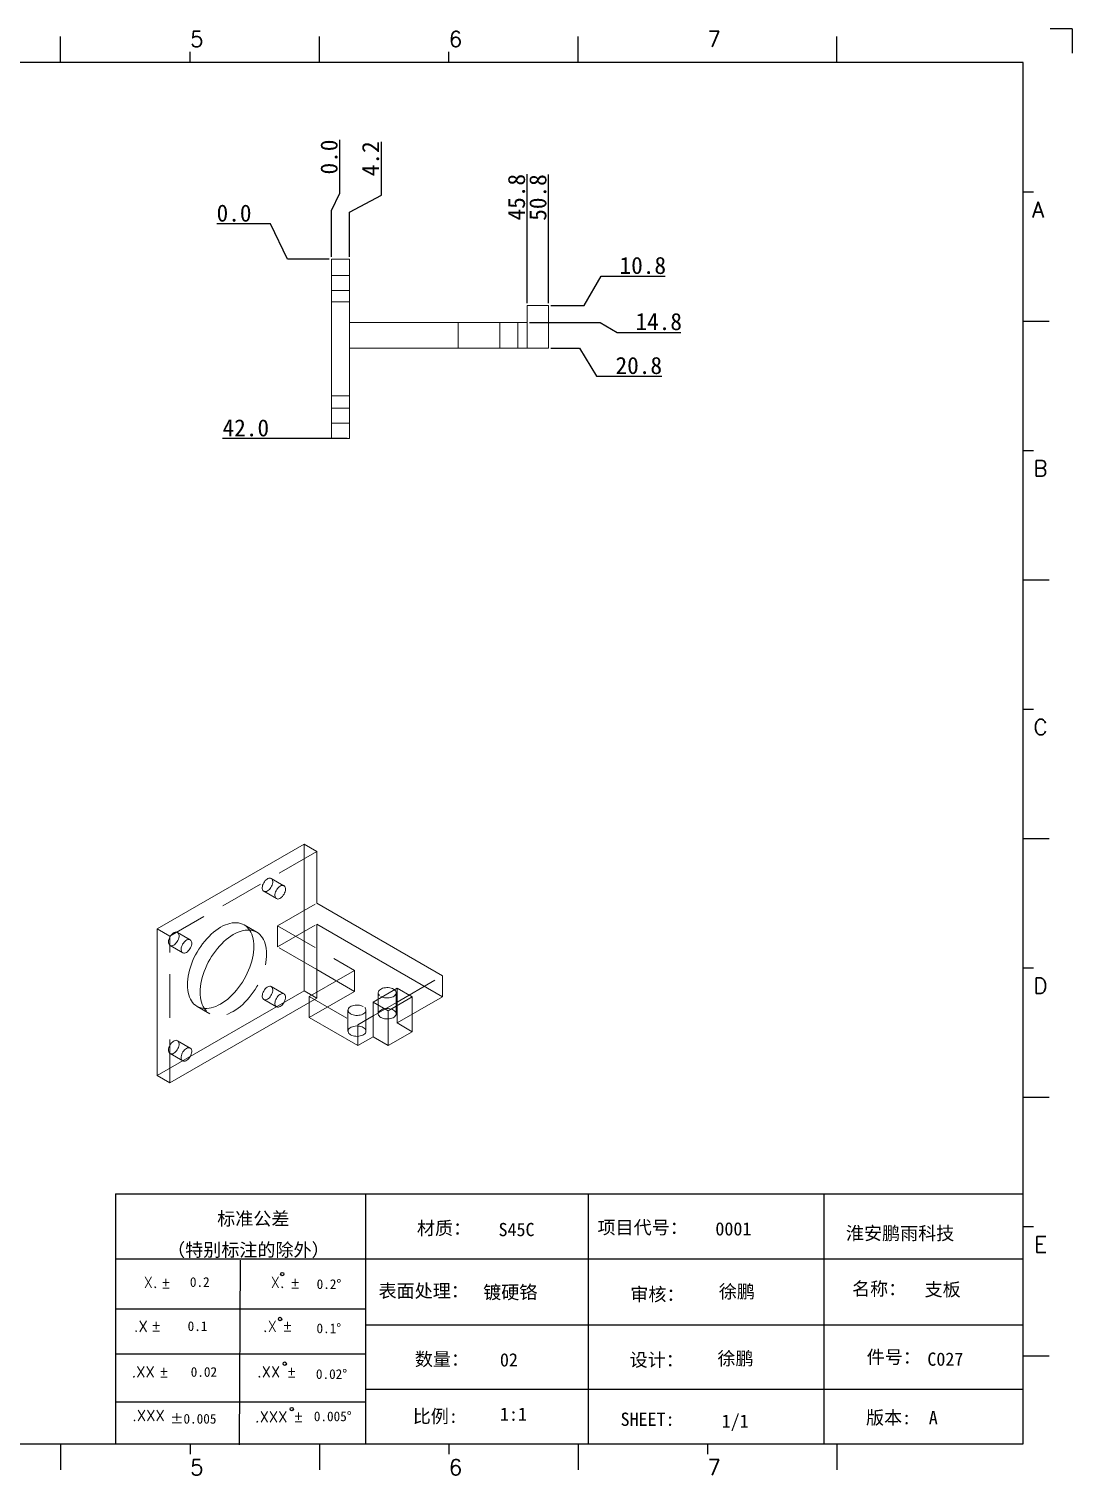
# Model space of a CAD drawing. Extents: x 83 to 30050, y -7164 to 695.
# Drawn here: x 17520 to 17763.9, y -1693.2 to -1354.9 of the extents above; entities that cross this region are included whole.
import ezdxf
from ezdxf.enums import TextEntityAlignment as Align

# ---------------------------------------------------------------- set-up
doc = ezdxf.new("R2010")
doc.units = 0
doc.header["$LTSCALE"] = 8
doc.header["$MEASUREMENT"] = 0
doc.header["$PDSIZE"] = 5
doc.linetypes.add('HIDDEN', pattern=[1.905, 1.27, -0.635])
doc.layers.get('0').update_dxf_attribs({"linetype": 'CONTINUOUS'})
doc.layers.get('Defpoints').update_dxf_attribs({"linetype": 'CONTINUOUS'})
doc.layers.add('41', color=3, linetype='CONTINUOUS')
doc.layers.add('dim', color=82, linetype='CONTINUOUS', lineweight=9)
doc.styles.add('SIMPLEX', font='SIMPLEX')
doc.styles.get("Standard").update_dxf_attribs({"font": '', "height": 4})
doc.styles.get('Standard').set_extended_font_data('SimSun')
doc.dimstyles.new('ISO-25', dxfattribs={"dimtxt": 6, "dimasz": 2.5, "dimexe": 1.25, "dimexo": 0.625, "dimtad": 1, "dimdec": 1, "dimzin": 1, "dimdsep": 46, "dimtxsty": 'Standard', "dimcen": 2.5, "dimadec": 0, "dimazin": 0, "dimtm": 1e-09, "dimtfac": 1, "dimtdec": 1, "dimtmove": 0, "dimatfit": 3, "dimfxl": 1, "dimtolj": 1, "dimtzin": 0, "dimarcsym": 0})

# ---------------------------------------------------------------- blocks, each defined once
blk = doc.blocks.new('A$C0BB32EA6')
at = {"layer": '41', "linetype": 'Continuous'}
for q in [(623.79, 437.94), (630.37, 430.59)]:
    blk.add_line((630.37, 437.94), q, dxfattribs=at)
at = {"layer": '41'}
for p, q in [((324.77, 427.84), (324.77, 435.66)), ((402.96, 427.84), (402.96, 435.66)), ((481.15, 427.84), (481.15, 435.66)), ((559.34, 427.84), (559.34, 435.66)), ((363.87, 427.84), (363.87, 430.97)), ((442.06, 427.84), (442.06, 430.97)), ((615.63, 427.84), (12.02, 427.84)), ((615.63, 10.32), (615.63, 427.84)), ((615.63, 388.75), (618.76, 388.75)), ((615.63, 349.66), (623.45, 349.66)), ((615.63, 310.56), (618.76, 310.56)), ((615.63, 271.47), (623.45, 271.47)), ((615.63, 232.37), (618.76, 232.37)), ((615.63, 193.28), (623.45, 193.28)), ((615.63, 154.18), (618.76, 154.18)), ((615.63, 115.09), (623.45, 115.09)), ((341.34, 85.85), (615.63, 85.85)), ((341.34, 85.85), (341.34, 10.32)), ((416.87, 85.85), (416.87, 10.32)), ((484.16, 85.85), (484.16, 10.32)), ((555.4, 85.7), (555.4, 10.17)), ((615.63, 76), (618.76, 76)), ((615.63, 66.14), (341.34, 66.14)), ((378.86, 10.02), (379.1, 65.84)), ((341.34, 51.12), (416.87, 51.12)), ((615.63, 46.17), (416.87, 46.17)), ((341.34, 37.5), (401.12, 37.5)), ((341.34, 37.5), (416.87, 37.5)), ((615.63, 36.9), (623.45, 36.9)), ((615.63, 26.74), (416.87, 26.74)), ((341.34, 23.05), (401.87, 23.05)), ((341.34, 23.05), (401.87, 23.05)), ((341.34, 23.05), (401.87, 23.05)), ((341.34, 23.05), (401.87, 23.05)), ((341.34, 23.05), (401.87, 23.05)), ((341.34, 23.05), (416.87, 23.05)), ((12.02, 10.32), (615.63, 10.32)), ((324.77, 10.32), (324.77, 2.5)), ((326.34, 10.32), (401.87, 10.32)), ((363.87, 10.32), (363.87, 7.19)), ((402.96, 10.32), (402.96, 2.5)), ((442.06, 10.32), (442.06, 7.19)), ((481.15, 10.32), (481.15, 2.5)), ((520.24, 10.32), (520.24, 7.19)), ((559.34, 10.32), (559.34, 2.5))]:
    blk.add_line(p, q, dxfattribs=at)
for centre in [(391.73, 61.61), (391.07, 48.04), (392.49, 34.54), (394.6, 20.83)]:
    blk.add_circle(centre, 0.516, dxfattribs=at)
at = {"layer": '41', "style": 'SIMPLEX'}
for s, height, p in [('5', 4.69, (363.87, 432.54)), ('6', 4.69, (442.06, 432.54)), ('7', 4.69, (520.24, 432.54)), ('A', 4.75, (618.27, 380.93)), ('B', 4.75, (618.72, 302.74)), ('C', 4.75, (618.72, 224.55)), ('D', 4.75, (618.72, 146.37)), ('E', 4.75, (618.95, 68.18)), ('X.', 3.284, (349.84, 57.49)), ('%%p', 3.284, (355.04, 57.36)), ('X.', 3.284, (388.21, 57.49)), ('%%p', 3.284, (394.07, 57.36)), ('.X', 3.284, (346.89, 44.16)), ('%%p', 3.284, (352.09, 44.33)), ('.X', 3.284, (385.9, 44.16)), ('%%p', 3.284, (391.76, 44.33)), ('.XX', 3.284, (346.2, 30.42)), ('%%p', 3.284, (354.44, 30.46)), ('.XX', 3.284, (384.11, 30.42)), ('%%p', 3.284, (393.01, 30.46)), ('.XXX', 3.284, (383.48, 16.83)), ('%%p', 3.284, (395.11, 16.95)), ('5', 4.69, (363.87, 0.87)), ('6', 4.69, (442.06, 0.87)), ('7', 4.69, (520.24, 0.87))]:
    blk.add_text(s, height=height, dxfattribs=at).set_placement(p)
at = {"layer": '41', "linetype": 'Continuous'}
for s, p in [('标准公差', (372.08, 76.36)), ('材质：', (432.42, 73.5)), ('项目代号：', (486.99, 73.71)), ('淮安鹏雨科技', (562.04, 71.96)), ('（特别标注的除外）', (356.94, 66.94)), ('表面处理：', (420.83, 54.55)), ('审核：', (496.9, 53.5)), ('名称：', (563.9, 55.18)), ('数量：', (431.79, 33.91)), ('设计：', (496.69, 33.7)), ('件号：', (568.32, 34.55)), ('比例:', (431.16, 16.65)), ('SHEET:', (493.95, 15.75)), ('1/1', (524.5, 15.18)), ('版本:', (568.11, 16.23))]:
    blk.add_text(s, height=4, dxfattribs=at).set_placement(p)
at = {"layer": '41'}
for s, p in [('0.2', (363.82, 57.75)), ('0.2%%D', (402.12, 57.11)), ('0.1', (363.14, 44.41)), ('0.1%%D', (402.07, 43.76)), ('0.02', (364.07, 30.58)), ('0.02%%D', (401.9, 29.93)), ('0.005%%D', (401.27, 17.16))]:
    blk.add_text(s, height=2.929, dxfattribs=at).set_placement(p)
at = {"layer": '41', "style": 'SIMPLEX'}
blk.add_text('.XXX', height=3.284, dxfattribs=at).set_placement((351.31, 18.87), align=Align.MIDDLE_CENTER)
at = {"layer": '41'}
blk.add_text('%%P0.005', height=2.929, dxfattribs=at).set_placement((364.87, 17.89), align=Align.MIDDLE_CENTER)
at = {"layer": '41', "linetype": 'Continuous'}
for tag, p in [('材质', (457.07, 73.08)), ('代号', (522.6, 73.29)), ('表面处理', (452.44, 54.13)), ('审核', (523.65, 54.34)), ('名称', (585.81, 54.97)), ('数量', (457.5, 33.7)), ('设计', (523.23, 34.13)), ('件号', (586.65, 33.91)), ('比例', (457.5, 17.28)), ('版本', (587.08, 16.23))]:
    blk.add_attdef(tag, p, '', height=4, dxfattribs=at)
blk = doc.blocks.new('*D780')
at = {"layer": 'Defpoints', "color": 0}
for p in [(17572.41, -1400.49), (17590.69, -1408.73), (17590.69, -1408.73)]:
    blk.add_point(p, dxfattribs=at)
at = {"layer": 'dim', "color": 0, "lineweight": -2}
for p, q in [((17576.41, -1400.49), (17563.93, -1400.49)), ((17580.41, -1408.73), (17576.41, -1400.49)), ((17590.19, -1408.73), (17580.41, -1408.73))]:
    blk.add_line(p, q, dxfattribs=at)
at = {"layer": 'dim', "color": 0, "insert": (17567.92, -1397.99), "char_height": 4, "attachment_point": 5}
blk.add_mtext('\\A1;0.0', dxfattribs=at)
blk = doc.blocks.new('*D781')
at = {"layer": 'Defpoints', "color": 0}
for p in [(17590.69, -1408.73), (17657.81, -1412.73), (17641.49, -1419.56)]:
    blk.add_point(p, dxfattribs=at)
at = {"layer": 'dim', "color": 0, "lineweight": -2}
for p, q in [((17649.81, -1419.56), (17653.81, -1412.73)), ((17653.81, -1412.73), (17668.71, -1412.73)), ((17641.99, -1419.56), (17649.81, -1419.56))]:
    blk.add_line(p, q, dxfattribs=at)
at = {"layer": 'dim', "color": 0, "insert": (17663.51, -1410.23), "char_height": 4, "attachment_point": 5}
blk.add_mtext('\\A1;10.8', dxfattribs=at)
blk = doc.blocks.new('*D782')
at = {"layer": 'Defpoints', "color": 0}
for p in [(17590.69, -1408.73), (17636.49, -1423.56), (17661.53, -1425.87)]:
    blk.add_point(p, dxfattribs=at)
at = {"layer": 'dim', "color": 0, "lineweight": -2}
for p, q in [((17636.99, -1423.56), (17653.53, -1423.56)), ((17653.53, -1423.56), (17657.53, -1425.87)), ((17657.53, -1425.87), (17672.43, -1425.87))]:
    blk.add_line(p, q, dxfattribs=at)
at = {"layer": 'dim', "color": 0, "insert": (17667.23, -1423.37), "char_height": 4, "attachment_point": 5}
blk.add_mtext('\\A1;14.8', dxfattribs=at)
blk = doc.blocks.new('*D783')
at = {"layer": 'Defpoints', "color": 0}
for p in [(17590.69, -1408.73), (17641.49, -1429.56), (17656.69, -1436.14)]:
    blk.add_point(p, dxfattribs=at)
at = {"layer": 'dim', "color": 0, "lineweight": -2}
for p, q in [((17641.99, -1429.56), (17648.69, -1429.56)), ((17648.69, -1429.56), (17652.69, -1436.14)), ((17652.69, -1436.14), (17667.95, -1436.14))]:
    blk.add_line(p, q, dxfattribs=at)
at = {"layer": 'dim', "color": 0, "insert": (17662.57, -1433.64), "char_height": 4, "attachment_point": 5}
blk.add_mtext('\\A1;20.8', dxfattribs=at)
blk = doc.blocks.new('*D784')
at = {"layer": 'Defpoints', "color": 0}
for p in [(17590.69, -1408.73), (17576.61, -1450.73), (17594.89, -1450.73)]:
    blk.add_point(p, dxfattribs=at)
at = {"layer": 'dim', "color": 0, "lineweight": -2}
blk.add_line((17594.39, -1450.73), (17565.22, -1450.73), dxfattribs=at)
at = {"layer": 'dim', "color": 0, "insert": (17570.67, -1448.23), "char_height": 4, "attachment_point": 5}
blk.add_mtext('\\A1;42.0', dxfattribs=at)
blk = doc.blocks.new('*D785')
at = {"layer": 'Defpoints', "color": 0}
for p in [(17592.65, -1389.34), (17590.69, -1408.73), (17590.69, -1408.73)]:
    blk.add_point(p, dxfattribs=at)
at = {"layer": 'dim', "color": 0, "lineweight": -2}
for p, q in [((17592.65, -1393.34), (17592.65, -1380.86)), ((17590.69, -1397.34), (17592.65, -1393.34)), ((17590.69, -1408.23), (17590.69, -1397.34))]:
    blk.add_line(p, q, dxfattribs=at)
at = {"layer": 'dim', "color": 0, "insert": (17590.15, -1384.85), "char_height": 4, "attachment_point": 5, "rotation": 90}
blk.add_mtext('\\A1;0.0', dxfattribs=at)
blk = doc.blocks.new('*D786')
at = {"layer": 'Defpoints', "color": 0}
for p in [(17602.37, -1389.75), (17590.69, -1408.73), (17594.89, -1408.73)]:
    blk.add_point(p, dxfattribs=at)
at = {"layer": 'dim', "color": 0, "lineweight": -2}
for p, q in [((17602.37, -1393.75), (17602.37, -1381.27)), ((17594.89, -1397.75), (17602.37, -1393.75)), ((17594.89, -1408.23), (17594.89, -1397.75))]:
    blk.add_line(p, q, dxfattribs=at)
at = {"layer": 'dim', "color": 0, "insert": (17599.87, -1385.26), "char_height": 4, "attachment_point": 5, "rotation": 90}
blk.add_mtext('\\A1;4.2', dxfattribs=at)
blk = doc.blocks.new('*D787')
at = {"layer": 'Defpoints', "color": 0}
for p in [(17636.49, -1400.17), (17590.69, -1408.73), (17636.49, -1419.56)]:
    blk.add_point(p, dxfattribs=at)
at = {"layer": 'dim', "color": 0, "lineweight": -2}
blk.add_line((17636.49, -1419.06), (17636.49, -1388.83), dxfattribs=at)
at = {"layer": 'dim', "color": 0, "insert": (17633.99, -1394.25), "char_height": 4, "attachment_point": 5, "rotation": 90}
blk.add_mtext('\\A1;45.8', dxfattribs=at)
blk = doc.blocks.new('*D788')
at = {"layer": 'Defpoints', "color": 0}
for p in [(17641.49, -1400.17), (17590.69, -1408.73), (17641.49, -1419.56)]:
    blk.add_point(p, dxfattribs=at)
at = {"layer": 'dim', "color": 0, "lineweight": -2}
blk.add_line((17641.49, -1419.06), (17641.49, -1388.96), dxfattribs=at)
at = {"layer": 'dim', "color": 0, "insert": (17638.99, -1394.32), "char_height": 4, "attachment_point": 5, "rotation": 90}
blk.add_mtext('\\A1;50.8', dxfattribs=at)

msp = doc.modelspace()

# ---------------------------------------------------------------- linework, layer by layer
at = {"color": 7, "linetype": 'Continuous', "lineweight": 15}
for p, q in [((17594.887, -1408.725), (17590.687, -1408.725)), ((17590.687, -1450.725), (17590.687, -1408.725)), ((17594.887, -1423.555), (17594.887, -1408.725)), ((17641.487, -1419.555), (17636.487, -1419.555)), ((17636.487, -1419.555), (17636.487, -1423.555)), ((17641.487, -1419.555), (17641.487, -1429.555)), ((17636.487, -1423.555), (17594.887, -1423.555)), ((17636.487, -1429.555), (17636.487, -1423.555)), ((17594.887, -1450.725), (17594.887, -1429.555)), ((17594.887, -1429.555), (17636.487, -1429.555)), ((17641.487, -1429.555), (17636.487, -1429.555)), ((17594.887, -1450.725), (17590.687, -1450.725)), ((17584.295, -1545.583), (17549.932, -1565.421)), ((17584.295, -1579.878), (17584.295, -1545.583)), ((17587.265, -1547.298), (17584.295, -1545.583)), ((17587.265, -1559.407), (17587.265, -1547.298)), ((17616.681, -1576.388), (17587.265, -1559.407)), ((17549.932, -1599.715), (17549.932, -1565.421)), ((17587.265, -1564.306), (17616.681, -1581.287)), ((17587.265, -1581.592), (17587.265, -1564.306)), ((17596.09, -1580.014), (17587.265, -1574.919)), ((17591.847, -1577.564), (17587.265, -1580.209)), ((17616.681, -1581.287), (17616.681, -1576.388)), ((17549.932, -1599.715), (17584.295, -1579.878)), ((17552.902, -1601.43), (17587.265, -1581.592)), ((17587.265, -1581.592), (17584.295, -1579.878)), ((17585.484, -1586.137), (17596.09, -1580.014)), ((17585.484, -1582.621), (17585.484, -1586.137)), ((17606.074, -1587.41), (17616.681, -1581.287)), ((17585.484, -1586.137), (17596.882, -1592.717)), ((17609.61, -1585.369), (17609.61, -1589.451)), ((17609.61, -1589.451), (17603.953, -1592.717)), ((17609.61, -1589.451), (17606.074, -1587.41)), ((17596.882, -1592.717), (17600.417, -1590.676)), ((17603.953, -1592.717), (17600.417, -1590.676)), ((17552.902, -1601.43), (17549.932, -1599.715))]:
    msp.add_line(p, q, dxfattribs=at)
at = {"color": 7, "linetype": 'HIDDEN', "lineweight": 0}
for p, q in [((17594.887, -1412.581), (17590.687, -1412.581)), ((17590.687, -1416.081), (17594.887, -1416.081)), ((17594.887, -1418.725), (17590.687, -1418.725)), ((17594.887, -1423.555), (17594.887, -1429.555)), ((17620.368, -1423.555), (17620.368, -1429.555)), ((17630.082, -1423.555), (17630.082, -1429.555)), ((17634.282, -1429.555), (17634.282, -1423.555)), ((17590.687, -1440.725), (17594.887, -1440.725)), ((17594.887, -1443.581), (17590.687, -1443.581)), ((17590.687, -1447.081), (17594.887, -1447.081)), ((17587.265, -1547.298), (17552.902, -1567.135)), ((17579.586, -1555.298), (17576.616, -1553.584)), ((17574.866, -1556.615), (17577.836, -1558.329)), ((17578.073, -1564.714), (17587.265, -1559.407)), ((17549.932, -1565.421), (17552.902, -1567.135)), ((17573.248, -1566.185), (17570.279, -1564.47)), ((17578.073, -1569.613), (17587.265, -1564.306)), ((17578.073, -1564.714), (17596.09, -1575.115)), ((17578.073, -1564.714), (17578.073, -1569.613)), ((17552.902, -1601.43), (17552.902, -1567.135)), ((17552.946, -1569.269), (17555.915, -1570.983)), ((17557.665, -1567.952), (17554.695, -1566.238)), ((17587.265, -1574.919), (17578.073, -1569.613)), ((17596.09, -1575.115), (17591.847, -1577.564)), ((17596.09, -1575.115), (17596.09, -1580.014)), ((17579.586, -1580.611), (17576.616, -1578.896)), ((17600.417, -1582.511), (17606.074, -1579.245)), ((17606.074, -1582.511), (17616.681, -1576.388)), ((17609.61, -1581.286), (17606.074, -1579.245)), ((17606.074, -1579.245), (17606.074, -1582.511)), ((17574.866, -1581.927), (17577.836, -1583.642)), ((17587.265, -1580.209), (17585.484, -1581.238)), ((17585.484, -1581.238), (17585.484, -1582.621)), ((17585.484, -1581.238), (17596.882, -1587.818)), ((17600.417, -1585.777), (17600.417, -1582.511)), ((17600.417, -1585.777), (17606.074, -1582.511)), ((17603.953, -1584.552), (17600.417, -1582.511)), ((17601.637, -1580.346), (17601.637, -1585.245)), ((17603.953, -1584.552), (17609.61, -1581.286)), ((17605.837, -1585.245), (17605.837, -1580.346)), ((17606.074, -1582.511), (17606.074, -1587.41)), ((17609.61, -1581.286), (17609.61, -1585.369)), ((17559.279, -1583.523), (17562.249, -1585.238)), ((17594.566, -1584.428), (17594.566, -1589.327)), ((17596.882, -1587.818), (17600.417, -1585.777)), ((17598.766, -1589.327), (17598.766, -1584.428)), ((17600.417, -1590.676), (17600.417, -1585.777)), ((17603.953, -1592.717), (17603.953, -1584.552)), ((17596.882, -1592.717), (17596.882, -1587.818)), ((17557.665, -1593.265), (17554.695, -1591.551)), ((17552.946, -1594.582), (17555.915, -1596.296))]:
    msp.add_line(p, q, dxfattribs=at)
at = {"color": 7, "linetype": 'Continuous', "lineweight": 15, "flags": 128}
for points in [[(17575.741, -1556.528), (17575.962, -1556.378), (17576.176, -1556.186), (17576.376, -1555.959), (17576.555, -1555.705), (17576.708, -1555.432), (17576.831, -1555.147), (17576.918, -1554.861), (17576.967, -1554.583), (17576.977, -1554.321), (17576.947, -1554.085), (17576.879, -1553.881), (17576.774, -1553.716), (17576.635, -1553.595), (17576.468, -1553.523), (17576.278, -1553.502), (17576.07, -1553.532), (17575.852, -1553.612), (17575.63, -1553.74), (17575.412, -1553.912), (17575.204, -1554.122), (17575.014, -1554.363), (17574.846, -1554.628), (17574.708, -1554.908), (17574.603, -1555.194), (17574.534, -1555.478), (17574.505, -1555.749), (17574.515, -1555.999), (17574.564, -1556.22), (17574.651, -1556.405), (17574.773, -1556.549), (17574.927, -1556.645), (17575.106, -1556.692), (17575.306, -1556.688), (17575.52, -1556.633), (17575.741, -1556.528)], [(17553.821, -1569.182), (17554.042, -1569.032), (17554.255, -1568.84), (17554.455, -1568.614), (17554.635, -1568.36), (17554.788, -1568.086), (17554.91, -1567.801), (17554.997, -1567.516), (17555.047, -1567.237), (17555.057, -1566.976), (17555.027, -1566.739), (17554.958, -1566.535), (17554.853, -1566.37), (17554.715, -1566.25), (17554.548, -1566.177), (17554.357, -1566.156), (17554.15, -1566.186), (17553.931, -1566.266), (17553.71, -1566.394), (17553.491, -1566.566), (17553.284, -1566.776), (17553.093, -1567.017), (17552.926, -1567.282), (17552.788, -1567.562), (17552.683, -1567.849), (17552.614, -1568.132), (17552.584, -1568.403), (17552.594, -1568.653), (17552.644, -1568.874), (17552.731, -1569.06), (17552.853, -1569.203), (17553.006, -1569.3), (17553.186, -1569.346), (17553.386, -1569.342), (17553.6, -1569.287), (17553.821, -1569.182)], [(17564.779, -1582.979), (17565.334, -1582.636), (17565.886, -1582.248), (17566.432, -1581.819), (17566.97, -1581.35), (17567.497, -1580.843), (17568.01, -1580.302), (17568.507, -1579.728), (17568.984, -1579.125), (17569.44, -1578.496), (17569.873, -1577.845), (17570.279, -1577.173), (17570.657, -1576.485), (17571.006, -1575.785), (17571.322, -1575.075), (17571.606, -1574.36), (17571.854, -1573.644), (17572.067, -1572.929), (17572.242, -1572.219), (17572.379, -1571.519), (17572.478, -1570.831), (17572.537, -1570.159), (17572.557, -1569.507), (17572.537, -1568.877), (17572.478, -1568.274), (17572.379, -1567.7), (17572.242, -1567.158), (17572.067, -1566.651), (17571.854, -1566.181), (17571.606, -1565.751), (17571.322, -1565.363), (17571.006, -1565.02), (17570.657, -1564.721), (17570.279, -1564.471), (17569.873, -1564.268), (17569.44, -1564.116), (17568.984, -1564.013), (17568.507, -1563.962), (17568.01, -1563.961), (17567.497, -1564.012), (17566.97, -1564.114), (17566.432, -1564.266), (17565.886, -1564.467), (17565.334, -1564.717), (17564.779, -1565.015), (17564.224, -1565.358), (17563.672, -1565.745), (17563.126, -1566.175), (17562.588, -1566.644), (17562.061, -1567.15), (17561.548, -1567.692), (17561.051, -1568.266), (17560.574, -1568.868), (17560.118, -1569.497), (17559.685, -1570.149), (17559.279, -1570.821), (17558.901, -1571.508), (17558.552, -1572.209), (17558.236, -1572.918), (17557.952, -1573.633), (17557.704, -1574.35), (17557.491, -1575.065), (17557.316, -1575.775), (17557.179, -1576.475), (17557.08, -1577.163), (17557.021, -1577.835), (17557.001, -1578.487), (17557.021, -1579.116), (17557.08, -1579.72), (17557.179, -1580.294), (17557.316, -1580.836), (17557.491, -1581.343), (17557.704, -1581.813), (17557.952, -1582.242), (17558.236, -1582.63), (17558.552, -1582.974), (17558.901, -1583.272), (17559.279, -1583.523), (17559.685, -1583.725), (17560.118, -1583.878), (17560.574, -1583.981), (17561.051, -1584.032), (17561.548, -1584.032), (17562.061, -1583.982), (17562.588, -1583.88), (17563.126, -1583.728), (17563.672, -1583.526), (17564.224, -1583.276), (17564.779, -1582.979)], [(17560.969, -1584.027), (17560.922, -1583.957), (17560.674, -1583.527), (17560.461, -1583.057), (17560.286, -1582.55), (17560.148, -1582.008), (17560.05, -1581.434), (17559.991, -1580.831), (17559.971, -1580.202), (17559.991, -1579.549), (17560.05, -1578.878), (17560.148, -1578.19), (17560.286, -1577.489), (17560.461, -1576.78), (17560.674, -1576.065), (17560.922, -1575.348), (17561.205, -1574.633), (17561.522, -1573.923), (17561.871, -1573.223), (17562.249, -1572.535), (17562.655, -1571.864), (17563.088, -1571.212), (17563.544, -1570.583), (17564.021, -1569.98), (17564.518, -1569.406), (17565.031, -1568.865), (17565.558, -1568.358), (17566.096, -1567.889), (17566.642, -1567.46), (17567.194, -1567.073), (17567.749, -1566.729)], [(17575.741, -1581.841), (17575.962, -1581.69), (17576.176, -1581.499), (17576.376, -1581.272), (17576.555, -1581.018), (17576.708, -1580.744), (17576.831, -1580.46), (17576.918, -1580.174), (17576.967, -1579.896), (17576.977, -1579.634), (17576.947, -1579.397), (17576.879, -1579.193), (17576.774, -1579.028), (17576.635, -1578.908), (17576.468, -1578.836), (17576.278, -1578.814), (17576.07, -1578.844), (17575.852, -1578.925), (17575.63, -1579.053), (17575.412, -1579.224), (17575.204, -1579.434), (17575.014, -1579.676), (17574.846, -1579.941), (17574.708, -1580.221), (17574.603, -1580.507), (17574.534, -1580.79), (17574.505, -1581.061), (17574.515, -1581.312), (17574.564, -1581.533), (17574.651, -1581.718), (17574.773, -1581.861), (17574.927, -1581.958), (17575.106, -1582.005), (17575.306, -1582.001), (17575.52, -1581.945), (17575.741, -1581.841)], [(17602.253, -1586.102), (17602.517, -1586.232), (17602.815, -1586.334), (17603.138, -1586.407), (17603.478, -1586.448), (17603.824, -1586.456), (17604.168, -1586.432), (17604.501, -1586.375), (17604.812, -1586.287), (17605.095, -1586.17), (17605.34, -1586.029), (17605.541, -1585.866), (17605.694, -1585.686), (17605.793, -1585.494), (17605.836, -1585.295), (17605.821, -1585.095), (17605.75, -1584.899), (17605.624, -1584.713), (17605.447, -1584.541), (17605.222, -1584.388), (17604.958, -1584.259), (17604.66, -1584.156), (17604.337, -1584.083), (17603.997, -1584.042), (17603.651, -1584.034), (17603.307, -1584.059), (17602.974, -1584.116), (17602.662, -1584.204), (17602.38, -1584.32), (17602.135, -1584.462), (17601.933, -1584.625), (17601.781, -1584.804), (17601.682, -1584.996), (17601.639, -1585.195), (17601.654, -1585.395), (17601.725, -1585.591), (17601.851, -1585.778), (17602.028, -1585.95), (17602.253, -1586.102)], [(17598.151, -1588.47), (17597.887, -1588.341), (17597.589, -1588.238), (17597.266, -1588.165), (17596.926, -1588.124), (17596.58, -1588.116), (17596.235, -1588.141), (17595.903, -1588.198), (17595.591, -1588.286), (17595.309, -1588.402), (17595.064, -1588.544), (17594.862, -1588.707), (17594.71, -1588.886), (17594.611, -1589.078), (17594.568, -1589.277), (17594.583, -1589.477), (17594.654, -1589.673), (17594.78, -1589.86), (17594.957, -1590.032), (17595.181, -1590.184), (17595.446, -1590.314), (17595.744, -1590.416), (17596.067, -1590.489), (17596.407, -1590.53), (17596.753, -1590.538), (17597.097, -1590.514), (17597.43, -1590.457), (17597.741, -1590.369), (17598.024, -1590.252), (17598.269, -1590.111), (17598.47, -1589.948), (17598.623, -1589.768), (17598.722, -1589.576), (17598.765, -1589.377), (17598.75, -1589.177), (17598.679, -1588.981), (17598.553, -1588.795), (17598.375, -1588.623), (17598.151, -1588.47)], [(17553.821, -1594.495), (17554.042, -1594.345), (17554.255, -1594.153), (17554.455, -1593.926), (17554.635, -1593.672), (17554.788, -1593.399), (17554.91, -1593.114), (17554.997, -1592.828), (17555.047, -1592.55), (17555.057, -1592.288), (17555.027, -1592.052), (17554.958, -1591.848), (17554.853, -1591.683), (17554.715, -1591.562), (17554.548, -1591.49), (17554.357, -1591.469), (17554.15, -1591.499), (17553.931, -1591.579), (17553.71, -1591.707), (17553.491, -1591.879), (17553.284, -1592.089), (17553.093, -1592.33), (17552.926, -1592.595), (17552.788, -1592.875), (17552.683, -1593.161), (17552.614, -1593.445), (17552.584, -1593.716), (17552.594, -1593.966), (17552.644, -1594.187), (17552.731, -1594.372), (17552.853, -1594.516), (17553.006, -1594.612), (17553.186, -1594.659), (17553.386, -1594.655), (17553.6, -1594.6), (17553.821, -1594.495)]]:
    msp.add_lwpolyline(points, dxfattribs=at)
at = {"color": 7, "linetype": 'HIDDEN', "lineweight": 0, "flags": 128}
for points in [[(17578.711, -1555.385), (17578.932, -1555.28), (17579.146, -1555.225), (17579.345, -1555.22), (17579.525, -1555.267), (17579.678, -1555.364), (17579.8, -1555.507), (17579.888, -1555.693), (17579.937, -1555.914), (17579.947, -1556.164), (17579.917, -1556.435), (17579.849, -1556.718), (17579.743, -1557.005), (17579.605, -1557.285), (17579.438, -1557.55), (17579.248, -1557.791), (17579.04, -1558.001), (17578.822, -1558.173), (17578.6, -1558.301), (17578.382, -1558.381), (17578.174, -1558.411), (17577.983, -1558.389), (17577.816, -1558.317), (17577.678, -1558.197), (17577.573, -1558.032), (17577.504, -1557.828), (17577.475, -1557.591), (17577.484, -1557.33), (17577.534, -1557.051), (17577.621, -1556.765), (17577.743, -1556.481), (17577.897, -1556.207), (17578.076, -1555.953), (17578.276, -1555.727), (17578.49, -1555.535), (17578.711, -1555.385)], [(17571.559, -1565.681), (17571.954, -1565.728), (17572.41, -1565.83), (17572.843, -1565.983), (17573.249, -1566.185), (17573.627, -1566.436), (17573.976, -1566.734), (17574.292, -1567.078), (17574.576, -1567.466), (17574.824, -1567.896), (17575.037, -1568.365), (17575.212, -1568.872), (17575.349, -1569.414), (17575.448, -1569.989), (17575.507, -1570.592), (17575.527, -1571.221), (17575.507, -1571.873), (17575.448, -1572.545), (17575.349, -1573.233), (17575.212, -1573.933), (17575.037, -1574.643), (17574.824, -1575.358), (17574.576, -1576.075), (17574.292, -1576.79), (17573.976, -1577.499), (17573.627, -1578.2), (17573.249, -1578.887), (17572.843, -1579.559), (17572.41, -1580.211), (17571.954, -1580.84), (17571.477, -1581.443), (17570.98, -1582.016), (17570.467, -1582.558), (17569.94, -1583.064), (17569.402, -1583.534), (17568.856, -1583.963), (17568.304, -1584.35), (17567.749, -1584.693), (17567.194, -1584.991), (17566.642, -1585.241), (17566.096, -1585.442), (17565.558, -1585.595), (17565.031, -1585.696), (17564.518, -1585.747), (17564.021, -1585.747), (17563.544, -1585.695), (17563.088, -1585.593), (17562.655, -1585.44), (17562.249, -1585.238), (17561.871, -1584.987), (17561.522, -1584.689), (17561.205, -1584.345), (17560.969, -1584.027)], [(17556.79, -1570.897), (17556.569, -1571.001), (17556.356, -1571.057), (17556.156, -1571.061), (17555.976, -1571.014), (17555.823, -1570.917), (17555.701, -1570.774), (17555.614, -1570.589), (17555.564, -1570.368), (17555.554, -1570.117), (17555.584, -1569.846), (17555.653, -1569.563), (17555.758, -1569.277), (17555.896, -1568.997), (17556.063, -1568.732), (17556.254, -1568.49), (17556.461, -1568.28), (17556.679, -1568.109), (17556.901, -1567.981), (17557.12, -1567.9), (17557.327, -1567.87), (17557.518, -1567.892), (17557.685, -1567.964), (17557.823, -1568.084), (17557.928, -1568.249), (17557.997, -1568.453), (17558.027, -1568.69), (17558.017, -1568.952), (17557.967, -1569.23), (17557.88, -1569.516), (17557.758, -1569.8), (17557.605, -1570.074), (17557.425, -1570.328), (17557.225, -1570.555), (17557.011, -1570.746), (17556.79, -1570.897)], [(17602.253, -1581.203), (17602.517, -1581.333), (17602.815, -1581.435), (17603.138, -1581.508), (17603.478, -1581.549), (17603.824, -1581.557), (17604.168, -1581.532), (17604.501, -1581.475), (17604.812, -1581.387), (17605.095, -1581.271), (17605.34, -1581.129), (17605.541, -1580.966), (17605.694, -1580.787), (17605.793, -1580.595), (17605.836, -1580.396), (17605.821, -1580.196), (17605.75, -1580), (17605.624, -1579.813), (17605.447, -1579.641), (17605.222, -1579.489), (17604.958, -1579.359), (17604.66, -1579.257), (17604.337, -1579.184), (17603.997, -1579.143), (17603.651, -1579.135), (17603.307, -1579.159), (17602.974, -1579.217), (17602.662, -1579.304), (17602.38, -1579.421), (17602.135, -1579.562), (17601.933, -1579.725), (17601.781, -1579.905), (17601.682, -1580.097), (17601.639, -1580.296), (17601.654, -1580.496), (17601.725, -1580.692), (17601.851, -1580.878), (17602.028, -1581.05), (17602.253, -1581.203)], [(17578.711, -1583.555), (17578.49, -1583.66), (17578.276, -1583.715), (17578.076, -1583.719), (17577.897, -1583.672), (17577.743, -1583.576), (17577.621, -1583.433), (17577.534, -1583.247), (17577.484, -1583.026), (17577.475, -1582.776), (17577.504, -1582.505), (17577.573, -1582.222), (17577.678, -1581.935), (17577.816, -1581.655), (17577.983, -1581.39), (17578.174, -1581.149), (17578.382, -1580.939), (17578.6, -1580.767), (17578.822, -1580.639), (17579.04, -1580.559), (17579.248, -1580.529), (17579.438, -1580.55), (17579.605, -1580.622), (17579.743, -1580.743), (17579.849, -1580.908), (17579.917, -1581.112), (17579.947, -1581.349), (17579.937, -1581.61), (17579.888, -1581.888), (17579.8, -1582.174), (17579.678, -1582.459), (17579.525, -1582.732), (17579.345, -1582.987), (17579.146, -1583.213), (17578.932, -1583.405), (17578.711, -1583.555)], [(17598.151, -1583.571), (17597.887, -1583.441), (17597.589, -1583.339), (17597.266, -1583.266), (17596.926, -1583.225), (17596.58, -1583.217), (17596.235, -1583.241), (17595.903, -1583.299), (17595.591, -1583.387), (17595.309, -1583.503), (17595.064, -1583.644), (17594.862, -1583.807), (17594.71, -1583.987), (17594.611, -1584.179), (17594.568, -1584.378), (17594.583, -1584.578), (17594.654, -1584.774), (17594.78, -1584.96), (17594.957, -1585.132), (17595.181, -1585.285), (17595.446, -1585.415), (17595.744, -1585.517), (17596.067, -1585.59), (17596.407, -1585.631), (17596.753, -1585.639), (17597.097, -1585.614), (17597.43, -1585.557), (17597.741, -1585.469), (17598.024, -1585.353), (17598.269, -1585.211), (17598.47, -1585.048), (17598.623, -1584.869), (17598.722, -1584.677), (17598.765, -1584.478), (17598.75, -1584.278), (17598.679, -1584.082), (17598.553, -1583.895), (17598.375, -1583.723), (17598.151, -1583.571)], [(17556.79, -1593.352), (17557.011, -1593.247), (17557.225, -1593.192), (17557.425, -1593.188), (17557.605, -1593.235), (17557.758, -1593.331), (17557.88, -1593.474), (17557.967, -1593.66), (17558.017, -1593.881), (17558.027, -1594.131), (17557.997, -1594.402), (17557.928, -1594.685), (17557.823, -1594.972), (17557.685, -1595.252), (17557.518, -1595.517), (17557.327, -1595.758), (17557.12, -1595.968), (17556.901, -1596.14), (17556.679, -1596.268), (17556.461, -1596.348), (17556.254, -1596.378), (17556.063, -1596.357), (17555.896, -1596.284), (17555.758, -1596.164), (17555.653, -1595.999), (17555.584, -1595.795), (17555.554, -1595.558), (17555.564, -1595.297), (17555.614, -1595.018), (17555.701, -1594.733), (17555.823, -1594.448), (17555.976, -1594.175), (17556.156, -1593.92), (17556.356, -1593.694), (17556.569, -1593.502), (17556.79, -1593.352)]]:
    msp.add_lwpolyline(points, dxfattribs=at)
at = {"color": 7, "linetype": 'Continuous', "lineweight": 15}
msp.add_arc((17571.354, -1572.386), 6.708, 88.24769, 122.51127, dxfattribs=at)

# ---------------------------------------------------------------- block references
at = {"layer": '41', "linetype": 'Continuous', "xscale": 0.7739670527998896, "yscale": 0.7739670528000033, "zscale": 0.7739670528000001}
msp.add_blockref('A$C0BB32EA6', (17276.006, -1693.84), dxfattribs=at).add_auto_attribs({'版本': 'A', '件号': 'C027', '名称': '支板', '设计': '徐鹏', '审核': '徐鹏', '代号': '0001', '比例': '1:1', '数量': '02', '表面处理': '镀硬铬', '材质': 'S45C'})

# ---------------------------------------------------------------- dimensions: what is measured, and where the dimension line sits
at = {"layer": 'dim'}
for feature_location, offset, dtype, origin, picture, middle in [((17590.686870588, -1408.725291867), (1.966316968, 19.384264891), 1, (17590.686870588, -1408.725291867), '*D785', (17590.153437556, -1384.852388087)), ((17594.887, -1408.725), (7.483, 18.979), 1, (17590.687, -1408.725), '*D786', (17599.87, -1385.257)), ((17636.487, -1419.555), (0, 19.384), 1, (17590.687, -1408.725), '*D787', (17633.987, -1394.249)), ((17641.487, -1419.555), (0, 19.384), 1, (17590.687, -1408.725), '*D788', (17638.987, -1394.316)), ((17590.686870588, -1408.725291867), (-18.2752806, 8.237160175), 0, (17590.686870588, -1408.725291867), '*D780', (17567.922951099, -1397.988381693)), ((17594.887, -1450.725), (-18.275, 0), 0, (17590.687, -1408.725), '*D784', (17570.667, -1448.226)), ((17641.487, -1419.555), (16.328, 6.829), 0, (17590.687, -1408.725), '*D781', (17663.514, -1410.227)), ((17636.487, -1423.555), (25.045, -2.318), 0, (17590.687, -1408.725), '*D782', (17667.232, -1423.373)), ((17641.487, -1429.555), (15.206, -6.585), 0, (17590.687, -1408.725), '*D783', (17662.571, -1433.64))]:
    dim = msp.add_ordinate_dim(feature_location=feature_location, offset=offset, dtype=dtype, origin=origin, dimstyle='ISO-25', override={"dimtxt": 2.5, "dimasz": 2, "dimexe": 0.49975, "dimexo": 0.49975, "dimgap": 0.49975}, dxfattribs=at)
    dim.commit()
    dim.dimension.update_dxf_attribs({"geometry": picture, "text_midpoint": middle})

doc.saveas('drawing.dxf')
